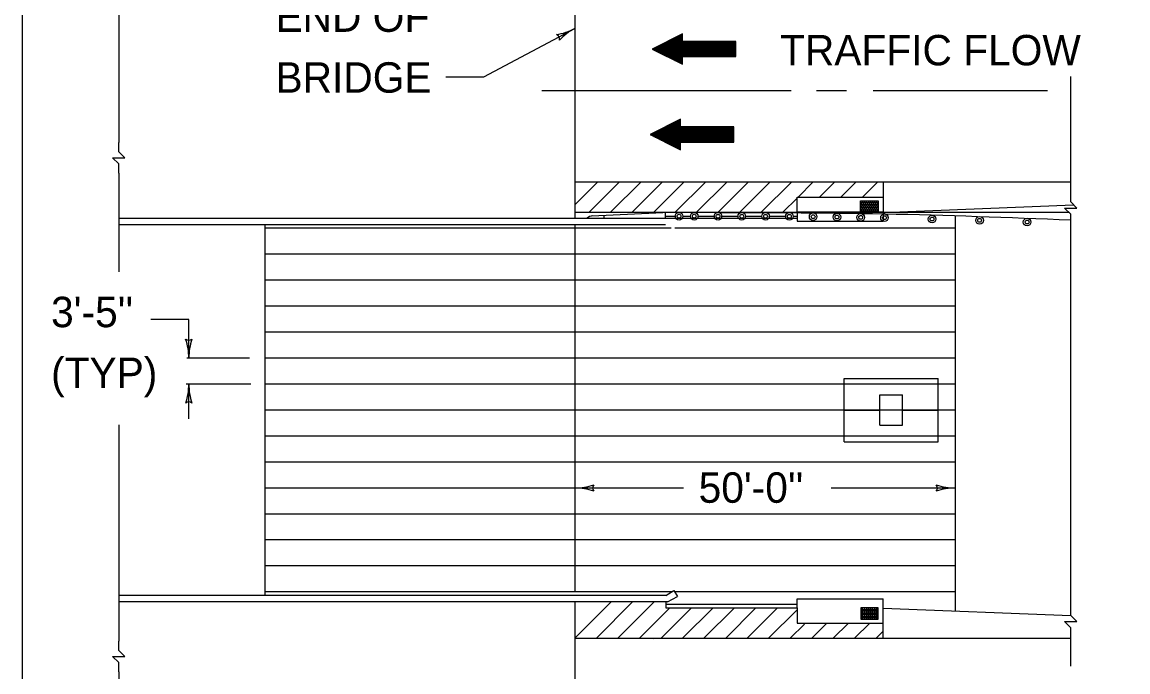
# Model space of a CAD drawing. Extents: x 1007 to 1035.5, y 1000.5 to 1021.5.
# Drawn here: x 1007 to 1014.27, y 1013 to 1017.27 of the extents above; entities that cross this region are included whole.
import ezdxf

# ---------------------------------------------------------------- set-up
doc = ezdxf.new("R2010")
doc.units = 0
for name, color, linetype in [('Level 1', 7, 'Continuous'), ('Level 10', 7, 'Continuous'), ('Level 11', 7, 'Continuous'), ('Level 40', 7, 'Continuous')]:
    doc.layers.add(name, color=color, linetype=linetype)

msp = doc.modelspace()

# ---------------------------------------------------------------- linework, layer by layer
at = {"layer": 'Level 1'}
for p, q in [((1010.6312, 1017.9629), (1010.6312, 1015.9846)), ((1007.6346, 1017.5043), (1007.6346, 1016.4823)), ((1010.0337, 1016.9146), (1010.6312, 1017.2332)), ((1009.7837, 1016.9146), (1010.0337, 1016.9146)), ((1007.6346, 1016.2823), (1007.6346, 1015.634)), ((1010.6312, 1016.0729), (1010.7828, 1016.2246)), ((1010.6312, 1016.2246), (1013.8891, 1016.2246)), ((1010.7245, 1016.0246), (1010.9245, 1016.2246)), ((1010.8662, 1016.0246), (1011.0662, 1016.2246)), ((1011.0062, 1016.0229), (1011.2078, 1016.2246)), ((1011.1495, 1016.0246), (1011.3495, 1016.2246)), ((1011.2912, 1016.0246), (1011.4912, 1016.2246)), ((1011.4312, 1016.0246), (1011.6312, 1016.2246)), ((1011.5728, 1016.0246), (1011.7728, 1016.2246)), ((1011.7145, 1016.0246), (1011.9145, 1016.2246)), ((1011.8562, 1016.0246), (1012.0562, 1016.2246)), ((1012.0978, 1016.1246), (1012.1978, 1016.2246)), ((1012.2395, 1016.1246), (1012.3395, 1016.2246)), ((1012.3795, 1016.1246), (1012.4795, 1016.2246)), ((1012.5212, 1016.1246), (1012.6212, 1016.2246)), ((1012.6578, 1016.2229), (1012.6578, 1016.0246)), ((1011.9978, 1016.0246), (1012.0912, 1016.1179)), ((1012.0912, 1016.1246), (1012.6578, 1016.1246)), ((1012.0912, 1016.0246), (1012.0912, 1016.1246)), ((1012.5078, 1016.0996), (1012.6245, 1016.0996)), ((1012.5078, 1016.0246), (1012.5078, 1016.0996)), ((1012.6245, 1016.0996), (1012.6245, 1016.0246)), ((1010.6312, 1016.0246), (1011.3028, 1016.0246)), ((1011.3045, 1016.0246), (1010.7428, 1015.9996)), ((1011.3028, 1016.0246), (1013.8769, 1016.0246)), ((1012.6578, 1016.0246), (1012.0912, 1016.0246)), ((1012.6578, 1016.0246), (1012.0912, 1016.0246)), ((1012.0912, 1016.0246), (1012.0912, 1015.9663)), ((1012.6245, 1016.0246), (1012.5078, 1016.0246)), ((1012.6578, 1016.0229), (1013.9083, 1016.0733)), ((1012.6578, 1016.0229), (1012.6578, 1015.9663)), ((1012.6662, 1016.0246), (1012.6662, 1016.0146)), ((1011.2278, 1015.9413), (1007.6346, 1015.9413)), ((1008.5952, 1015.9413), (1008.5952, 1013.5063)), ((1010.6312, 1015.9413), (1010.6312, 1013.5288)), ((1010.8212, 1016.0029), (1010.8212, 1015.9846)), ((1011.2278, 1015.9996), (1011.2945, 1015.9996)), ((1011.3378, 1015.9996), (1011.3945, 1015.9996)), ((1011.4378, 1015.9996), (1011.5512, 1015.9996)), ((1011.5928, 1015.9996), (1011.7078, 1015.9996)), ((1011.7495, 1015.9996), (1011.8628, 1015.9996)), ((1011.9062, 1015.9996), (1012.0195, 1015.9996)), ((1012.0628, 1015.9996), (1012.0912, 1015.9996)), ((1012.0912, 1015.9663), (1012.6578, 1015.9663)), ((1013.1312, 1016.0018), (1013.1312, 1013.4041)), ((1011.264, 1015.9204), (1008.5952, 1015.9204)), ((1013.1312, 1015.9204), (1011.2889, 1015.9204)), ((1013.1312, 1015.7496), (1008.5952, 1015.7496)), ((1013.1312, 1015.5788), (1008.5952, 1015.5788)), ((1013.1312, 1015.4079), (1008.5952, 1015.4079)), ((1008.0952, 1015.3208), (1007.8452, 1015.3208)), ((1008.0952, 1015.0663), (1008.0952, 1015.3208)), ((1013.1312, 1015.2371), (1008.5952, 1015.2371)), ((1013.1312, 1015.0663), (1008.5952, 1015.0663)), ((1012.4012, 1014.9329), (1013.0178, 1014.9329)), ((1012.4012, 1014.5163), (1012.4012, 1014.9329)), ((1013.0178, 1014.5163), (1013.0178, 1014.9329)), ((1008.0952, 1014.6667), (1008.0952, 1014.8954)), ((1013.1312, 1014.8954), (1008.5952, 1014.8954)), ((1012.6345, 1014.8246), (1012.7845, 1014.8246)), ((1012.6345, 1014.6246), (1012.6345, 1014.8246)), ((1012.7845, 1014.6246), (1012.7845, 1014.8246)), ((1013.1312, 1014.7246), (1008.5952, 1014.7246)), ((1012.4012, 1014.7246), (1012.6345, 1014.7246)), ((1012.7845, 1014.7246), (1013.0178, 1014.7246)), ((1007.6346, 1014.6284), (1007.6346, 1013.2043)), ((1012.6345, 1014.6246), (1012.7845, 1014.6246)), ((1013.1312, 1014.5538), (1008.5952, 1014.5538)), ((1012.4012, 1014.5163), (1013.0178, 1014.5163)), ((1013.1312, 1014.3829), (1008.5952, 1014.3829)), ((1010.6312, 1014.2121), (1008.5952, 1014.2121)), ((1011.3444, 1014.2121), (1010.6312, 1014.2121)), ((1013.1312, 1014.2121), (1012.3151, 1014.2121)), ((1013.1312, 1014.0413), (1008.5952, 1014.0413)), ((1013.1312, 1013.8704), (1008.5952, 1013.8704)), ((1013.1312, 1013.6996), (1008.5952, 1013.6996)), ((1011.2674, 1013.5288), (1008.5952, 1013.5288)), ((1013.1312, 1013.5288), (1011.2884, 1013.5288)), ((1012.0912, 1013.4829), (1012.6578, 1013.4829)), ((1012.0912, 1013.4246), (1012.0912, 1013.4829)), ((1012.6578, 1013.4246), (1012.6578, 1013.4829)), ((1010.6312, 1013.2246), (1010.8695, 1013.4629)), ((1010.6312, 1013.4629), (1010.6312, 1011.4846)), ((1010.7728, 1013.2246), (1011.0112, 1013.4629)), ((1010.9145, 1013.2246), (1011.1528, 1013.4629)), ((1011.0562, 1013.2246), (1011.2562, 1013.4246)), ((1011.1978, 1013.2246), (1011.3978, 1013.4246)), ((1011.2295, 1013.4496), (1012.0912, 1013.4496)), ((1011.2295, 1013.4246), (1012.0912, 1013.4246)), ((1011.3395, 1013.2246), (1011.5395, 1013.4246)), ((1011.4795, 1013.2246), (1011.6795, 1013.4246)), ((1011.6231, 1013.2246), (1011.8212, 1013.4246)), ((1011.7628, 1013.2246), (1011.9628, 1013.4246)), ((1011.9045, 1013.2246), (1012.0912, 1013.4113)), ((1012.0912, 1013.4246), (1012.0912, 1013.3246)), ((1012.6245, 1013.4246), (1012.5095, 1013.4246)), ((1012.5095, 1013.4246), (1012.5095, 1013.3496)), ((1012.6245, 1013.3496), (1012.6245, 1013.4246)), ((1012.6578, 1013.2246), (1012.6578, 1013.4246)), ((1012.6578, 1013.4229), (1013.8891, 1013.374)), ((1012.0912, 1013.3246), (1012.6578, 1013.3246)), ((1012.1878, 1013.2246), (1012.2878, 1013.3246)), ((1012.3295, 1013.2246), (1012.4295, 1013.3246)), ((1012.4695, 1013.2246), (1012.5695, 1013.3246)), ((1012.5095, 1013.3496), (1012.6245, 1013.3496)), ((1012.0462, 1013.2246), (1012.1395, 1013.3179)), ((1012.0462, 1013.2246), (1012.1395, 1013.3179)), ((1012.6112, 1013.2246), (1012.6578, 1013.2713)), ((1010.6312, 1013.2246), (1013.8891, 1013.2246)), ((1011.1462, 1013.2213), (1011.1478, 1013.2246)), ((1011.2178, 1013.2229), (1011.2195, 1013.2246)), ((1011.2895, 1013.2229), (1011.2895, 1013.2246)), ((1007.6346, 1013.0043), (1007.6346, 1011.9823))]:
    msp.add_line(p, q, dxfattribs=at)
for points in [[(1011.1398, 1017.0979), (1011.3398, 1016.9983), (1011.3398, 1017.0483), (1011.6898, 1017.0483), (1011.6898, 1017.1483), (1011.3398, 1017.1483), (1011.3398, 1017.1983)], [(1011.1253, 1016.5357), (1011.3253, 1016.4361), (1011.3253, 1016.4861), (1011.6753, 1016.4861), (1011.6753, 1016.5861), (1011.3253, 1016.5861), (1011.3253, 1016.6361)]]:
    msp.add_lwpolyline(points, close=True, dxfattribs=at)
for points in [[(1011.2952, 1017.1758), (1011.3398, 1017.1758)], [(1011.3051, 1017.1808), (1011.3398, 1017.1808)], [(1011.3151, 1017.1858), (1011.3398, 1017.1858)], [(1011.325, 1017.1908), (1011.3398, 1017.1908)], [(1011.335, 1017.1958), (1011.3398, 1017.1958)], [(1011.1457, 1017.1008), (1011.6898, 1017.1008)], [(1011.1557, 1017.1058), (1011.6898, 1017.1058)], [(1011.1656, 1017.1108), (1011.6898, 1017.1108)], [(1011.1756, 1017.1158), (1011.6898, 1017.1158)], [(1011.1856, 1017.1208), (1011.6898, 1017.1208)], [(1011.1955, 1017.1258), (1011.6898, 1017.1258)], [(1011.2055, 1017.1308), (1011.6898, 1017.1308)], [(1011.2154, 1017.1358), (1011.6898, 1017.1358)], [(1011.2254, 1017.1408), (1011.6898, 1017.1408)], [(1011.2353, 1017.1458), (1011.6898, 1017.1458)], [(1011.2453, 1017.1508), (1011.3398, 1017.1508)], [(1011.2553, 1017.1558), (1011.3398, 1017.1558)], [(1011.2553, 1017.1558), (1011.3398, 1017.1558)], [(1011.2653, 1017.1608), (1011.3398, 1017.1608)], [(1011.2753, 1017.1658), (1011.3398, 1017.1658)], [(1011.2852, 1017.1708), (1011.3398, 1017.1708)], [(1011.144, 1017.0958), (1011.6898, 1017.0958)], [(1011.154, 1017.0908), (1011.6898, 1017.0908)], [(1011.154, 1017.0908), (1011.6898, 1017.0908)], [(1011.1641, 1017.0858), (1011.6898, 1017.0858)], [(1011.1741, 1017.0808), (1011.6898, 1017.0808)], [(1011.1841, 1017.0758), (1011.6898, 1017.0758)], [(1011.1942, 1017.0708), (1011.6898, 1017.0708)], [(1011.2042, 1017.0658), (1011.6898, 1017.0658)], [(1011.2143, 1017.0608), (1011.6898, 1017.0608)], [(1011.2243, 1017.0558), (1011.6898, 1017.0558)], [(1011.2343, 1017.0508), (1011.6898, 1017.0508)], [(1011.2393, 1017.0483), (1011.6898, 1017.0483)], [(1011.2493, 1017.0433), (1011.3398, 1017.0433)], [(1011.2594, 1017.0383), (1011.3398, 1017.0383)], [(1011.2694, 1017.0333), (1011.3398, 1017.0333)], [(1011.2795, 1017.0283), (1011.3398, 1017.0283)], [(1011.2895, 1017.0233), (1011.3398, 1017.0233)], [(1011.2996, 1017.0183), (1011.3398, 1017.0183)], [(1011.3096, 1017.0133), (1011.3398, 1017.0133)], [(1011.3197, 1017.0083), (1011.3398, 1017.0083)], [(1011.3297, 1017.0033), (1011.3398, 1017.0033)], [(1011.3397, 1016.9983), (1011.3398, 1016.9983)], [(1013.8891, 1015.7597), (1013.8891, 1016.0124), (1013.8491, 1016.0524), (1013.9291, 1016.0524), (1013.8891, 1016.0924), (1013.8891, 1016.9183)], [(1010.4136, 1016.8246), (1012.0518, 1016.8246)], [(1012.2198, 1016.8246), (1012.417, 1016.8246)], [(1012.5905, 1016.8246), (1013.7358, 1016.8246)], [(1011.2407, 1016.5936), (1011.3253, 1016.5936)], [(1011.2407, 1016.5936), (1011.3253, 1016.5936)], [(1011.2507, 1016.5986), (1011.3253, 1016.5986)], [(1011.2607, 1016.6036), (1011.3253, 1016.6036)], [(1011.2706, 1016.6086), (1011.3253, 1016.6086)], [(1011.2806, 1016.6136), (1011.3253, 1016.6136)], [(1011.2905, 1016.6186), (1011.3253, 1016.6186)], [(1011.3005, 1016.6236), (1011.3253, 1016.6236)], [(1011.3104, 1016.6286), (1011.3253, 1016.6286)], [(1011.3204, 1016.6336), (1011.3253, 1016.6336)], [(1011.1294, 1016.5336), (1011.6753, 1016.5336)], [(1011.1311, 1016.5386), (1011.6753, 1016.5386)], [(1011.1394, 1016.5286), (1011.6753, 1016.5286)], [(1011.1394, 1016.5286), (1011.6753, 1016.5286)], [(1011.1411, 1016.5436), (1011.6753, 1016.5436)], [(1011.1495, 1016.5236), (1011.6753, 1016.5236)], [(1011.151, 1016.5486), (1011.6753, 1016.5486)], [(1011.161, 1016.5536), (1011.6753, 1016.5536)], [(1011.171, 1016.5586), (1011.6753, 1016.5586)], [(1011.1809, 1016.5636), (1011.6753, 1016.5636)], [(1011.1909, 1016.5686), (1011.6753, 1016.5686)], [(1011.2008, 1016.5736), (1011.6753, 1016.5736)], [(1011.2108, 1016.5786), (1011.6753, 1016.5786)], [(1011.2208, 1016.5836), (1011.6753, 1016.5836)], [(1011.2308, 1016.5886), (1011.3253, 1016.5886)], [(1007.6346, 1016.2823), (1007.6346, 1016.3423), (1007.5946, 1016.3823), (1007.6746, 1016.3823), (1007.6346, 1016.4223), (1007.6346, 1016.4823)], [(1011.1595, 1016.5186), (1011.6753, 1016.5186)], [(1011.1695, 1016.5136), (1011.6753, 1016.5136)], [(1011.1796, 1016.5086), (1011.6753, 1016.5086)], [(1011.1896, 1016.5036), (1011.6753, 1016.5036)], [(1011.1997, 1016.4986), (1011.6753, 1016.4986)], [(1011.2097, 1016.4936), (1011.6753, 1016.4936)], [(1011.2198, 1016.4886), (1011.6753, 1016.4886)], [(1011.2248, 1016.4861), (1011.6753, 1016.4861)], [(1011.2348, 1016.4811), (1011.3253, 1016.4811)], [(1011.2448, 1016.4761), (1011.3253, 1016.4761)], [(1011.2548, 1016.4711), (1011.3253, 1016.4711)], [(1011.2649, 1016.4661), (1011.3253, 1016.4661)], [(1011.2749, 1016.4611), (1011.3253, 1016.4611)], [(1011.285, 1016.4561), (1011.3253, 1016.4561)], [(1011.295, 1016.4511), (1011.3253, 1016.4511)], [(1011.3051, 1016.4461), (1011.3253, 1016.4461)], [(1011.3151, 1016.4411), (1011.3253, 1016.4411)], [(1011.3251, 1016.4361), (1011.3253, 1016.4361)], [(1012.5145, 1016.0913), (1012.5228, 1016.0913), (1012.5228, 1016.0746), (1012.5145, 1016.0746), (1012.5145, 1016.0913)], [(1012.5278, 1016.0913), (1012.5362, 1016.0913), (1012.5362, 1016.0746), (1012.5278, 1016.0746), (1012.5278, 1016.0913)], [(1012.5412, 1016.0913), (1012.5495, 1016.0913), (1012.5495, 1016.0746), (1012.5412, 1016.0746), (1012.5412, 1016.0913)], [(1012.5562, 1016.0913), (1012.5645, 1016.0913), (1012.5645, 1016.0746), (1012.5562, 1016.0746), (1012.5562, 1016.0913)], [(1012.5695, 1016.0913), (1012.5778, 1016.0913), (1012.5778, 1016.0746), (1012.5695, 1016.0746), (1012.5695, 1016.0913)], [(1012.5828, 1016.0913), (1012.5912, 1016.0913), (1012.5912, 1016.0746), (1012.5828, 1016.0746), (1012.5828, 1016.0913)], [(1012.5962, 1016.0913), (1012.6045, 1016.0913), (1012.6045, 1016.0746), (1012.5962, 1016.0746), (1012.5962, 1016.0913)], [(1012.6095, 1016.0913), (1012.6178, 1016.0913), (1012.6178, 1016.0746), (1012.6095, 1016.0746), (1012.6095, 1016.0913)], [(1012.6095, 1016.0913), (1012.6178, 1016.0913), (1012.6178, 1016.0746), (1012.6095, 1016.0746), (1012.6095, 1016.0913)], [(1012.5145, 1016.0696), (1012.5228, 1016.0696), (1012.5228, 1016.0529), (1012.5145, 1016.0529), (1012.5145, 1016.0696)], [(1012.5145, 1016.0479), (1012.5228, 1016.0479), (1012.5228, 1016.0313), (1012.5145, 1016.0313), (1012.5145, 1016.0479)], [(1012.5278, 1016.0696), (1012.5362, 1016.0696), (1012.5362, 1016.0529), (1012.5278, 1016.0529), (1012.5278, 1016.0696)], [(1012.5278, 1016.0479), (1012.5362, 1016.0479), (1012.5362, 1016.0313), (1012.5278, 1016.0313), (1012.5278, 1016.0479)], [(1012.5412, 1016.0696), (1012.5495, 1016.0696), (1012.5495, 1016.0529), (1012.5412, 1016.0529), (1012.5412, 1016.0696)], [(1012.5412, 1016.0479), (1012.5495, 1016.0479), (1012.5495, 1016.0313), (1012.5412, 1016.0313), (1012.5412, 1016.0479)], [(1012.5562, 1016.0696), (1012.5645, 1016.0696), (1012.5645, 1016.0529), (1012.5562, 1016.0529), (1012.5562, 1016.0696)], [(1012.5562, 1016.0479), (1012.5645, 1016.0479), (1012.5645, 1016.0313), (1012.5562, 1016.0313), (1012.5562, 1016.0479)], [(1012.5695, 1016.0696), (1012.5778, 1016.0696), (1012.5778, 1016.0529), (1012.5695, 1016.0529), (1012.5695, 1016.0696)], [(1012.5695, 1016.0479), (1012.5778, 1016.0479), (1012.5778, 1016.0313), (1012.5695, 1016.0313), (1012.5695, 1016.0479)], [(1012.5828, 1016.0696), (1012.5912, 1016.0696), (1012.5912, 1016.0529), (1012.5828, 1016.0529), (1012.5828, 1016.0696)], [(1012.5828, 1016.0479), (1012.5912, 1016.0479), (1012.5912, 1016.0313), (1012.5828, 1016.0313), (1012.5828, 1016.0479)], [(1012.5962, 1016.0696), (1012.6045, 1016.0696), (1012.6045, 1016.0529), (1012.5962, 1016.0529), (1012.5962, 1016.0696)], [(1012.5962, 1016.0479), (1012.6045, 1016.0479), (1012.6045, 1016.0313), (1012.5962, 1016.0313), (1012.5962, 1016.0479)], [(1012.6095, 1016.0696), (1012.6178, 1016.0696), (1012.6178, 1016.0529), (1012.6095, 1016.0529), (1012.6095, 1016.0696)], [(1012.6095, 1016.0696), (1012.6178, 1016.0696), (1012.6178, 1016.0529), (1012.6095, 1016.0529), (1012.6095, 1016.0696)], [(1012.6095, 1016.0479), (1012.6178, 1016.0479), (1012.6178, 1016.0313), (1012.6095, 1016.0313), (1012.6095, 1016.0479)], [(1012.6095, 1016.0479), (1012.6178, 1016.0479), (1012.6178, 1016.0313), (1012.6095, 1016.0313), (1012.6095, 1016.0479)], [(1013.8891, 1013.0413), (1013.8891, 1013.294), (1013.8491, 1013.334), (1013.9291, 1013.334), (1013.8891, 1013.374), (1013.8891, 1015.7597)], [(1012.5162, 1013.3996), (1012.5245, 1013.3996), (1012.5245, 1013.4163), (1012.5162, 1013.4163), (1012.5162, 1013.3996)], [(1012.5295, 1013.3996), (1012.5378, 1013.3996), (1012.5378, 1013.4163), (1012.5295, 1013.4163), (1012.5295, 1013.3996)], [(1012.5428, 1013.3996), (1012.5512, 1013.3996), (1012.5512, 1013.4163), (1012.5428, 1013.4163), (1012.5428, 1013.3996)], [(1012.5562, 1013.3996), (1012.5645, 1013.3996), (1012.5645, 1013.4163), (1012.5562, 1013.4163), (1012.5562, 1013.3996)], [(1012.5695, 1013.3996), (1012.5778, 1013.3996), (1012.5778, 1013.4163), (1012.5695, 1013.4163), (1012.5695, 1013.3996)], [(1012.5828, 1013.3996), (1012.5912, 1013.3996), (1012.5912, 1013.4163), (1012.5828, 1013.4163), (1012.5828, 1013.3996)], [(1012.5978, 1013.3996), (1012.6062, 1013.3996), (1012.6062, 1013.4163), (1012.5978, 1013.4163), (1012.5978, 1013.3996)], [(1012.6112, 1013.3996), (1012.6195, 1013.3996), (1012.6195, 1013.4163), (1012.6112, 1013.4163), (1012.6112, 1013.3996)], [(1012.6112, 1013.3996), (1012.6195, 1013.3996), (1012.6195, 1013.4163), (1012.6112, 1013.4163), (1012.6112, 1013.3996)], [(1012.5162, 1013.3779), (1012.5245, 1013.3779), (1012.5245, 1013.3946), (1012.5162, 1013.3946), (1012.5162, 1013.3779)], [(1012.5162, 1013.3563), (1012.5245, 1013.3563), (1012.5245, 1013.3729), (1012.5162, 1013.3729), (1012.5162, 1013.3563)], [(1012.5295, 1013.3779), (1012.5378, 1013.3779), (1012.5378, 1013.3946), (1012.5295, 1013.3946), (1012.5295, 1013.3779)], [(1012.5295, 1013.3563), (1012.5378, 1013.3563), (1012.5378, 1013.3729), (1012.5295, 1013.3729), (1012.5295, 1013.3563)], [(1012.5428, 1013.3779), (1012.5512, 1013.3779), (1012.5512, 1013.3946), (1012.5428, 1013.3946), (1012.5428, 1013.3779)], [(1012.5428, 1013.3563), (1012.5512, 1013.3563), (1012.5512, 1013.3729), (1012.5428, 1013.3729), (1012.5428, 1013.3563)], [(1012.5562, 1013.3779), (1012.5645, 1013.3779), (1012.5645, 1013.3946), (1012.5562, 1013.3946), (1012.5562, 1013.3779)], [(1012.5562, 1013.3563), (1012.5645, 1013.3563), (1012.5645, 1013.3729), (1012.5562, 1013.3729), (1012.5562, 1013.3563)], [(1012.5695, 1013.3779), (1012.5778, 1013.3779), (1012.5778, 1013.3946), (1012.5695, 1013.3946), (1012.5695, 1013.3779)], [(1012.5695, 1013.3563), (1012.5778, 1013.3563), (1012.5778, 1013.3729), (1012.5695, 1013.3729), (1012.5695, 1013.3563)], [(1012.5828, 1013.3779), (1012.5912, 1013.3779), (1012.5912, 1013.3946), (1012.5828, 1013.3946), (1012.5828, 1013.3779)], [(1012.5828, 1013.3563), (1012.5912, 1013.3563), (1012.5912, 1013.3729), (1012.5828, 1013.3729), (1012.5828, 1013.3563)], [(1012.5978, 1013.3779), (1012.6062, 1013.3779), (1012.6062, 1013.3946), (1012.5978, 1013.3946), (1012.5978, 1013.3779)], [(1012.5978, 1013.3563), (1012.6062, 1013.3563), (1012.6062, 1013.3729), (1012.5978, 1013.3729), (1012.5978, 1013.3563)], [(1012.6112, 1013.3779), (1012.6195, 1013.3779), (1012.6195, 1013.3946), (1012.6112, 1013.3946), (1012.6112, 1013.3779)], [(1012.6112, 1013.3779), (1012.6195, 1013.3779), (1012.6195, 1013.3946), (1012.6112, 1013.3946), (1012.6112, 1013.3779)], [(1012.6112, 1013.3563), (1012.6195, 1013.3563), (1012.6195, 1013.3729), (1012.6112, 1013.3729), (1012.6112, 1013.3563)], [(1012.6112, 1013.3563), (1012.6195, 1013.3563), (1012.6195, 1013.3729), (1012.6112, 1013.3729), (1012.6112, 1013.3563)], [(1007.6346, 1013.0043), (1007.6346, 1013.0643), (1007.5946, 1013.1043), (1007.6746, 1013.1043), (1007.6346, 1013.1443), (1007.6346, 1013.2043)]]:
    msp.add_lwpolyline(points, dxfattribs=at)
for centre, radius in [((1011.3159, 1015.9989), 0.025), ((1011.3159, 1015.9989), 0.0125), ((1011.4159, 1015.9989), 0.025), ((1011.4159, 1015.9989), 0.025), ((1011.4159, 1015.9989), 0.0125), ((1011.4159, 1015.9989), 0.0125), ((1011.5721, 1015.9986), 0.025), ((1011.5721, 1015.9986), 0.0125), ((1011.7284, 1015.9984), 0.025), ((1011.7284, 1015.9984), 0.0125), ((1011.8846, 1015.9982), 0.025), ((1011.8846, 1015.9982), 0.0125), ((1012.0409, 1015.998), 0.025), ((1012.0409, 1015.998), 0.0125), ((1012.1971, 1015.9957), 0.025), ((1012.3533, 1015.9934), 0.025), ((1012.5096, 1015.9911), 0.025), ((1012.6658, 1015.9889), 0.025), ((1012.1971, 1015.9957), 0.0125), ((1012.3533, 1015.9934), 0.0125), ((1012.5096, 1015.9911), 0.0125), ((1012.6658, 1015.9889), 0.0125), ((1012.9782, 1015.9803), 0.025), ((1012.9782, 1015.9803), 0.0125), ((1013.2906, 1015.9717), 0.025), ((1013.2906, 1015.9717), 0.0125), ((1013.6029, 1015.9603), 0.025), ((1013.6029, 1015.9603), 0.0125)]:
    msp.add_circle(centre, radius, dxfattribs=at)
for centre, radius, start, end in [((1010.4472, 1017.5781), 0.3909, 279.41342, 298.06015), ((1010.5, 1017.1633), 0.0313, 346.84086, 68.95756), ((1010.8151, 1016.8882), 0.3909, 118.06626, 136.73505), ((1010.8151, 1016.8882), 0.3909, 118.05404, 118.06626), ((1010.753, 1015.9315), 0.0691, 92.35962, 129.46334), ((1008.0952, 1015.2149), 0.0313, 228.7746, 310.89129), ((1007.7042, 1015.0663), 0.3909, 0, 18.66878), ((1008.4861, 1015.0663), 0.3909, 161.34716, 179.99389), ((1007.7042, 1015.0663), 0.3909, 359.98778, 0), ((1007.7042, 1014.8954), 0.3909, 341.34716, 359.99389), ((1008.4861, 1014.8954), 0.3909, 179.98778, 180), ((1008.4861, 1014.8954), 0.3909, 180, 198.66878), ((1008.0951, 1014.7468), 0.0313, 48.7746, 130.89129), ((1010.6312, 1014.603), 0.3909, 269.98778, 270), ((1010.6312, 1014.603), 0.3909, 270, 288.66878), ((1010.6312, 1013.8211), 0.3909, 71.34716, 89.99389), ((1010.7798, 1014.212), 0.0313, 138.7746, 220.89129), ((1012.9825, 1014.2121), 0.0313, 318.7746, 40.89129), ((1013.1312, 1013.8211), 0.3909, 90, 108.66878), ((1013.1312, 1014.603), 0.3909, 251.34716, 269.99389), ((1013.1312, 1013.8211), 0.3909, 89.98778, 90)]:
    msp.add_arc(centre, radius, start, end, dxfattribs=at)
msp.add_spline([(1011.4162, 1016.0246), (1012.6662, 1016.0146), (1013.8891, 1015.9754)], degree=3, dxfattribs=at)
at = {"layer": 'Level 10'}
msp.add_line((1007, 1021.5), (1007, 1000.5), dxfattribs=at)
at = {"layer": 'Level 11'}
msp.add_lwpolyline([(1007, 1000.5), (1035.5, 1000.5), (1035.5, 1021.5), (1007, 1021.5)], close=True, dxfattribs=at)
at = {"layer": 'Level 40'}
for p, q in [((1011.2278, 1016.541), (1011.2828, 1016.5093)), ((1011.2395, 1016.5843), (1011.3045, 1016.5477)), ((1011.2828, 1016.5093), (1011.3045, 1016.5477)), ((1011.2278, 1015.9846), (1011.2278, 1016.0246)), ((1011.2278, 1016.0213), (1011.2278, 1016.0246)), ((1012.0912, 1015.9846), (1007.6346, 1015.9846)), ((1008.4944, 1015.0663), (1008.0826, 1015.0663)), ((1008.5037, 1014.8954), (1008.0777, 1014.8954)), ((1011.2295, 1013.5063), (1007.6346, 1013.5063)), ((1011.2295, 1013.5063), (1011.2828, 1013.5379)), ((1011.2412, 1013.4629), (1011.3062, 1013.4996)), ((1011.2828, 1013.5379), (1011.3062, 1013.4996)), ((1011.2412, 1013.4629), (1007.6346, 1013.4629)), ((1011.2295, 1013.4629), (1011.2295, 1013.4246))]:
    msp.add_line(p, q, dxfattribs=at)

# ---------------------------------------------------------------- texts
at = {"layer": 'Level 1'}
for s, p in [('END OF', (1008.6648, 1017.2108)), ('TRAFFIC FLOW', (1011.9797, 1016.9905)), ('BRIDGE', (1008.6648, 1016.8108)), ("3'-5''", (1007.1903, 1015.2693)), ('(TYP)', (1007.1903, 1014.8693)), ("50'-0''", (1011.4448, 1014.1151))]:
    msp.add_text(s, height=0.2, dxfattribs=at).set_placement(p)

doc.saveas('drawing.dxf')
